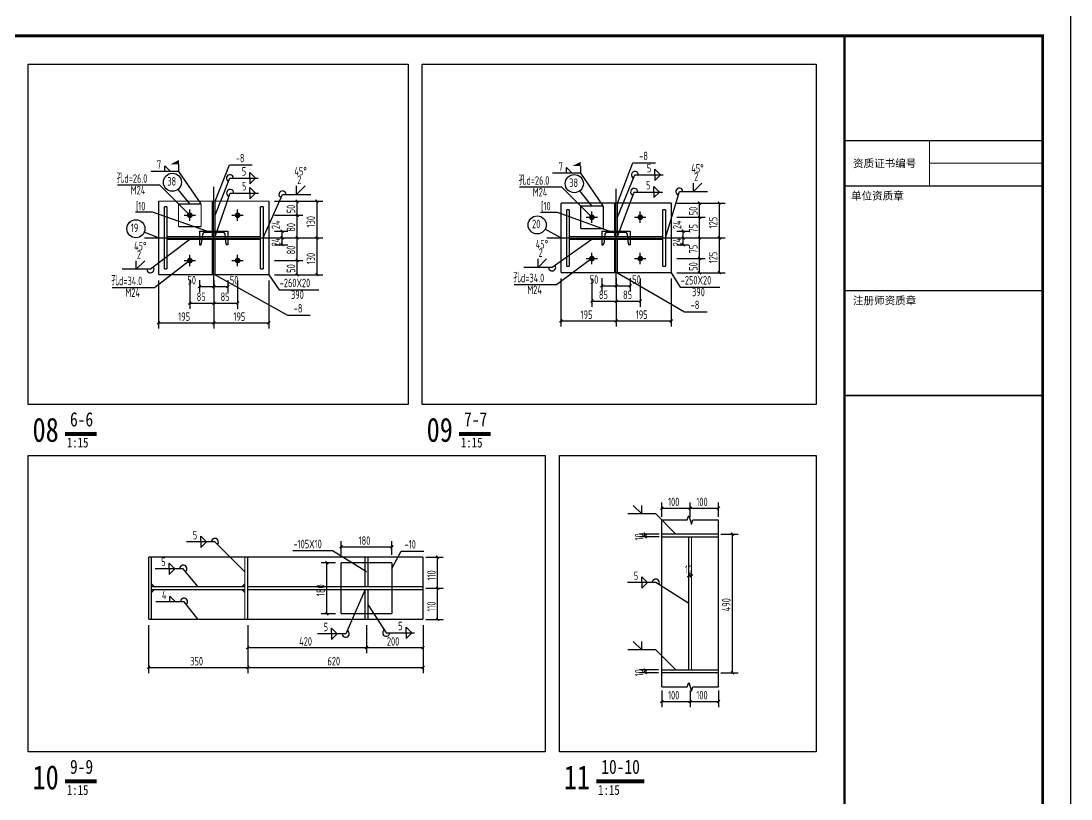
# Model space of a CAD drawing. Extents: x 4043574 to 4201224, y -1031091 to -644991.
# Drawn here: x 4111565 to 4148674, y -940255 to -912766 of the extents above; entities that cross this region are included whole.
import ezdxf

# ---------------------------------------------------------------- set-up
doc = ezdxf.new("R2010")
doc.units = 0
doc.header["$LTSCALE"] = 1000
doc.header["$MEASUREMENT"] = 0
for name, color, linetype in [('DIM_SYMB', 3, 'Continuous'), ('PUB_DIM', 3, 'Continuous'), ('PUB_TEXT', 7, 'Continuous'), ('PUB_TITLE', 4, 'Continuous'), ('字符串标注', 253, 'Continuous'), ('尺寸标注', 253, 'Continuous'), ('层10', 253, 'Continuous'), ('层1000', 2, 'Continuous'), ('焊缝标注', 253, 'Continuous'), ('编号标注', 253, 'Continuous'), ('螺栓孔标注', 253, 'Continuous'), ('钢板标注', 253, 'Continuous')]:
    doc.layers.add(name, color=color, linetype=linetype)
doc.layers.add('图签', color=130, linetype='Continuous', lineweight=20)
doc.styles.add('BIANHAO', font='SIMHEI.TTF', dxfattribs={"width": 0.8})
doc.styles.add('BILI', font='SIMHEI.TTF', dxfattribs={"width": 0.7, "height": 350})
doc.styles.add('TSSD', font='tssdeng.shx', dxfattribs={"width": 0.7, "height": 300, "bigfont": 'tssdchn.shx'})
doc.styles.add('TUMING', font='SimSun.ttf', dxfattribs={"width": 0.8, "height": 400})
doc.styles.add('图签字', font='SimSun.ttf', dxfattribs={"height": 250})

# ---------------------------------------------------------------- blocks, each defined once
blk = doc.blocks.new('$titleblk$00000195')
at = {"color": 4}
for p, q in [((-58.64, -136.95), (-58.64, -176.95)), ((-27.25, -211.55), (-27.25, -272.1)), ((-70, -220.2), (0, -220.2)), ((-70, -228.85), (0, -228.85)), ((-70, -237.5), (0, -237.5)), ((-70, -246.15), (0, -246.15)), ((-70, -254.8), (0, -254.8)), ((-70, -263.45), (0, -263.45))]:
    blk.add_line(p, q, dxfattribs=at)
at = {"color": 4, "const_width": 0.5}
blk.add_lwpolyline([(0, 136.4), (-70, 136.4)], dxfattribs=at)
at = {"layer": '图签', "color": 4}
for p, q in [((-40.03, 189.4), (-40.03, 173.4)), ((0, 181.4), (-40.03, 181.4)), ((-70, -185.6), (0, -185.6)), ((0, -194.25), (-70, -194.25)), ((-70, -202.9), (0, -202.9)), ((-52.32, -202.9), (-4.76, -202.9)), ((-47.32, -211.55), (-47.32, -202.9)), ((-31.92, -202.9), (-31.92, -211.55)), ((-27.25, -202.9), (-27.25, -211.55)), ((-18.46, -202.9), (-18.46, -211.55)), ((-13.8, -202.9), (-13.8, -211.55)), ((-4.76, -202.9), (-4.76, -211.55)), ((-4.76, -202.9), (-4.76, -211.55)), ((-47.32, -272.1), (-47.32, -211.55)), ((-4.76, -211.55), (-30.73, -211.55)), ((-27.25, -211.55), (-27.25, -272.1)), ((-70, -272.1), (0, -272.1)), ((-30.73, -272.1), (-52.32, -272.1)), ((-70, -280.75), (0, -280.75)), ((-47.32, -332.65), (-47.32, -280.75)), ((-47.32, -280.75), (-30.73, -280.75)), ((-27.25, -280.75), (-27.25, -332.65)), ((-27.25, -280.75), (-27.25, -332.65)), ((-70, -289.4), (0, -289.4)), ((-70, -298.05), (0, -298.05)), ((-70, -306.7), (0, -306.7)), ((-70, -315.35), (0, -315.35)), ((-70, -324), (0, -324)), ((-30.73, -332.65), (-47.32, -332.65))]:
    blk.add_line(p, q, dxfattribs=at)
at = {"layer": '图签'}
blk.add_line((-47.32, -211.55), (-47.32, -176.95), dxfattribs=at)
at = {"layer": '图签', "color": 4, "const_width": 0.8}
blk.add_lwpolyline([(-70, 226.4), (0, 226.4), (0, -347.6), (-70, -347.6), (-70, 226.4)], close=True, dxfattribs=at)
at = {"layer": '图签', "color": 4, "const_width": 0.5}
for points in [[(0, 189.4), (-70, 189.4)], [(0, 173.4), (-70, 173.4)], [(0, 99.4), (-70, 99.4)], [(0, -136.95), (-70, -136.95)], [(0, -151.95), (-70, -151.95)], [(0, -176.95), (-70, -176.95)], [(0, -211.55), (-70, -211.55)], [(-70, -272.1), (0, -272.1)], [(-70, -272.1), (0, -272.1)], [(-70, -332.65), (0, -332.65)]]:
    blk.add_lwpolyline(points, dxfattribs=at)
at = {"linetype": 'Continuous', "style": '图签字'}
for s, height, p in [('资质证书编号', 2.734, (-67.03, 179.99)), ('单位资质章', 2.734, (-67.7, 168.56)), ('注册师资质章', 2.734, (-67.04, 131.56)), ('工程', 2.5, (-68.41, -143.12)), ('名称', 2.5, (-68.08, -148.18)), ('图名', 2.5, (-67.46, -164.83)), ('档 案 号', 2.5, (-65.31, -182.8)), ('专业图号', 2.5, (-65.31, -191.29)), ('设计阶段', 2.5, (-65.31, -199.8)), ('日    期', 2.5, (-65.31, -208.45)), ('年', 2.5, (-31.46, -208.76)), ('月', 2.5, (-18.05, -208.76)), ('日', 2.5, (-4.55, -208.76)), ('审    定', 2.5, (-65.31, -217.4)), ('院    审', 2.5, (-65.31, -226.05)), ('项目负责人', 2.5, (-66.82, -234.7)), ('专业负责人', 2.5, (-66.82, -243.35)), ('室    审', 2.5, (-65.31, -252)), ('校    对', 2.5, (-65.31, -260.65)), ('设    计', 2.5, (-65.31, -269.3)), ('会   签   栏', 2.5, (-44.14, -278.11)), ('总    图', 2.5, (-65.31, -286.6)), ('建    筑', 2.5, (-65.31, -295.25)), ('结    构', 2.5, (-65.31, -303.9)), ('暖    通', 2.5, (-65.31, -312.55)), ('给 排 水', 2.5, (-65.31, -321.2)), ('电    气', 2.5, (-65.29, -329.85))]:
    blk.add_text(s, height=height, dxfattribs=at).set_placement(p)
at = {"color": 1, "linetype": 'Continuous', "style": '图签字', "width": 0.75}
blk.add_text('本图纸版权归本院所有，不得用于本工程以外的范围', height=2.7, dxfattribs=at).set_placement((-68.33, -341.58))
at = {"layer": 'PUB_DIM', "color": 3, "linetype": 'ByBlock', "style": '图签字', "width": 0.9}
for s, p in [('中韩合资汽车零部件工业园9#车间', (-56.56, -146)), ('施工图', (-42.66, -200.15))]:
    blk.add_text(s, height=2.8, dxfattribs=at).set_placement(p)
at = {"layer": 'PUB_DIM', "color": 1, "linetype": 'ByBlock', "style": '图签字', "width": 0.9}
for s, p in [('2017', (-42.66, -208.87)), ('10', (-23.74, -208.87)), ('13', (-10.91, -208.87))]:
    blk.add_text(s, height=2.8, dxfattribs=at).set_placement(p)

msp = doc.modelspace()

# ---------------------------------------------------------------- linework, layer by layer
at = {"linetype": 'ByBlock', "ltscale": 0.01}
for points in [[(4111815, -914291), (4125243, -914291), (4125243, -926313), (4111815, -926313)], [(4125743, -914291), (4139671, -914291), (4139671, -926313), (4125743, -926313)], [(4111815, -928113), (4130092, -928113), (4130092, -938591), (4111815, -938591)], [(4130592, -928113), (4139671, -928113), (4139671, -938591), (4130592, -938591)]]:
    msp.add_lwpolyline(points, close=True, dxfattribs=at)
at = {"layer": 'DIM_SYMB', "color": 3, "const_width": 143}
for points in [[(4113119, -927356), (4114240, -927356)], [(4127047, -927356), (4128168, -927356)], [(4113119, -939634), (4114240, -939634)], [(4131897, -939634), (4133591, -939634)]]:
    msp.add_lwpolyline(points, dxfattribs=at)
at = {"layer": 'PUB_TITLE'}
msp.add_lwpolyline([(4043574, -971691), (4148674, -971691), (4148674, -912291), (4043574, -912291)], close=True, dxfattribs=at)
at = {"layer": 'PUB_TITLE', "const_width": 100}
msp.add_lwpolyline([(4046074, -970691), (4147674, -970691), (4147674, -913291), (4046074, -913291)], close=True, dxfattribs=at)
at = {"layer": '字符串标注', "color": 253, "linetype": 'ByBlock'}
for p, q in [((4116207, -919525), (4115607, -919525)), ((4118127, -920191), (4116207, -919525)), ((4130526, -919528, 100), (4129926, -919528, 100)), ((4132347, -920191, 100), (4130526, -919528, 100))]:
    msp.add_line(p, q, dxfattribs=at)
at = {"layer": '字符串标注', "const_width": 10}
msp.add_lwpolyline([(4118132, -920191, 1), (4118122, -920191, 1), (4118132, -920191, 1)], format="xyb", close=True, dxfattribs=at)
at = {"layer": '字符串标注', "const_width": 10, "elevation": 100}
msp.add_lwpolyline([(4132352, -920191, 1), (4132342, -920191, 1), (4132352, -920191, 1)], format="xyb", close=True, dxfattribs=at)
at = {"layer": '尺寸标注', "color": 253, "linetype": 'ByBlock'}
for p, q in [((4120527, -919131), (4121527, -919131)), ((4120527, -919131), (4122227, -919131)), ((4134747, -919201, 100), (4135747, -919201, 100)), ((4134747, -919201, 100), (4136447, -919201, 100)), ((4120527, -919631), (4121527, -919631)), ((4120527, -919631), (4121527, -919631)), ((4134747, -919701, 100), (4135747, -919701, 100)), ((4134747, -919701, 100), (4135747, -919701, 100)), ((4120523, -920191), (4120992, -920191)), ((4134747, -920191, 100), (4135171, -920191, 100)), ((4120523, -920431), (4120992, -920431)), ((4120523, -920671), (4120992, -920671)), ((4120527, -920431), (4121527, -920431)), ((4120527, -920431), (4121527, -920431)), ((4120527, -920431), (4122227, -920431)), ((4120527, -920431), (4122227, -920431)), ((4134747, -920431, 100), (4135747, -920431, 100)), ((4134747, -920431, 100), (4135747, -920431, 100)), ((4134747, -920431, 100), (4136447, -920431, 100)), ((4134747, -920431, 100), (4136447, -920431, 100)), ((4134747, -920431, 100), (4135171, -920431, 100)), ((4134747, -920671, 100), (4135171, -920671, 100)), ((4120527, -921231), (4121527, -921231)), ((4120527, -921231), (4121527, -921231)), ((4134747, -921161, 100), (4135747, -921161, 100)), ((4134747, -921161, 100), (4135747, -921161, 100)), ((4120527, -921731), (4121527, -921731)), ((4120527, -921731), (4122227, -921731)), ((4134747, -921661, 100), (4135747, -921661, 100)), ((4134747, -921661, 100), (4136447, -921661, 100)), ((4116427, -921931), (4116427, -923631)), ((4117532, -921931), (4117532, -922931)), ((4117877, -921923), (4117877, -922346)), ((4118377, -921923), (4118377, -922346)), ((4118377, -921931), (4118377, -922931)), ((4118377, -921931), (4118377, -922931)), ((4118377, -921931), (4118377, -923631)), ((4118377, -921931), (4118377, -923631)), ((4118877, -921923), (4118877, -922346)), ((4119222, -921931), (4119222, -922931)), ((4120327, -921931), (4120327, -923631)), ((4130647, -921861, 100), (4130647, -923561, 100)), ((4131742, -921861, 100), (4131742, -922861, 100)), ((4132097, -921854, 100), (4132097, -922322, 100)), ((4132597, -921854, 100), (4132597, -922322, 100)), ((4132597, -921861, 100), (4132597, -922861, 100)), ((4132597, -921861, 100), (4132597, -922861, 100)), ((4132597, -921861, 100), (4132597, -923561, 100)), ((4132597, -921861, 100), (4132597, -923561, 100)), ((4133097, -921854, 100), (4133097, -922322, 100)), ((4133452, -921861, 100), (4133452, -922861, 100)), ((4134547, -921861, 100), (4134547, -923561, 100)), ((4134212, -930291), (4134212, -929778)), ((4135212, -930291), (4135212, -929778)), ((4136212, -930291), (4136212, -929778)), ((4135112, -930393), (4135162, -930239)), ((4135162, -930239), (4135262, -930545)), ((4134212, -930393), (4135112, -930393)), ((4135262, -930545), (4135312, -930391)), ((4135312, -930391), (4136212, -930393)), ((4134116, -930893), (4133429, -930893)), ((4134116, -930993), (4133429, -930993)), ((4136298, -930893), (4136911, -930893)), ((4122876, -931631), (4122876, -931145)), ((4124676, -931631), (4124676, -931145)), ((4125871, -931707), (4126490, -931707)), ((4122676, -931907), (4122176, -931907)), ((4135162, -932378), (4135162, -932168)), ((4135262, -932378), (4135262, -932168)), ((4125871, -932807), (4126490, -932807)), ((4122676, -933707), (4122176, -933707)), ((4125871, -933907), (4126490, -933907)), ((4116076, -934107), (4116076, -935807)), ((4119576, -934107), (4119576, -935107)), ((4119576, -934107), (4119576, -935807)), ((4119576, -934107), (4119576, -935807)), ((4123776, -934107), (4123776, -935107)), ((4123776, -934107), (4123776, -935107)), ((4125776, -934107), (4125776, -935107)), ((4125776, -934107), (4125776, -935807)), ((4134092, -935693), (4133429, -935693)), ((4134092, -935793), (4133429, -935793)), ((4136298, -935793), (4136911, -935793)), ((4135112, -936293), (4135162, -936139)), ((4135162, -936139), (4135262, -936445)), ((4134212, -936293), (4135112, -936293)), ((4134212, -936423), (4134212, -937007)), ((4135212, -936423), (4135212, -937007)), ((4135262, -936445), (4135312, -936291)), ((4135312, -936291), (4136212, -936293)), ((4136212, -936423), (4136212, -937007))]:
    msp.add_line(p, q, dxfattribs=at)
at = {"layer": '尺寸标注'}
for p, q in [((4121327, -919631), (4121327, -919131)), ((4122027, -920431), (4122027, -919131)), ((4135547, -919701, 100), (4135547, -919201, 100)), ((4136247, -920431, 100), (4136247, -919201, 100)), ((4121327, -920431), (4121327, -919631)), ((4135547, -920431, 100), (4135547, -919701, 100)), ((4120792, -920431), (4120792, -920191)), ((4134971, -920431, 100), (4134971, -920191, 100)), ((4120792, -920671), (4120792, -920431)), ((4121327, -921231), (4121327, -920431)), ((4122027, -921731), (4122027, -920431)), ((4134971, -920671, 100), (4134971, -920431, 100)), ((4135547, -921161, 100), (4135547, -920431, 100)), ((4136247, -921661, 100), (4136247, -920431, 100)), ((4121327, -921731), (4121327, -921231)), ((4135547, -921661, 100), (4135547, -921161, 100)), ((4117877, -922146), (4118377, -922146)), ((4118377, -922146), (4118877, -922146)), ((4132097, -922122, 100), (4132597, -922122, 100)), ((4132597, -922122, 100), (4133097, -922122, 100)), ((4117532, -922731), (4118377, -922731)), ((4118377, -922731), (4119222, -922731)), ((4131742, -922661, 100), (4132597, -922661, 100)), ((4132597, -922661, 100), (4133452, -922661, 100)), ((4116427, -923431), (4118377, -923431)), ((4118377, -923431), (4120327, -923431)), ((4130647, -923361, 100), (4132597, -923361, 100)), ((4132597, -923361, 100), (4134547, -923361, 100)), ((4134212, -929978), (4135212, -929978)), ((4135212, -929978), (4136212, -929978)), ((4133629, -930993), (4133629, -930893)), ((4136711, -935793), (4136711, -930893)), ((4122876, -931345), (4124676, -931345)), ((4126290, -932807), (4126290, -931707)), ((4122376, -933707), (4122376, -931907)), ((4135162, -932368), (4135262, -932368)), ((4126290, -933907), (4126290, -932807)), ((4119576, -934907), (4123776, -934907)), ((4123776, -934907), (4125776, -934907)), ((4116076, -935607), (4119576, -935607)), ((4119576, -935607), (4125776, -935607)), ((4133629, -935793), (4133629, -935693)), ((4134212, -936807), (4135212, -936807)), ((4135212, -936807), (4136212, -936807))]:
    msp.add_line(p, q, dxfattribs=at)
at = {"layer": '尺寸标注', "const_width": 45}
for points in [[(4121277, -919081), (4121377, -919181)], [(4121977, -919081), (4122077, -919181)], [(4121277, -919581), (4121377, -919681)], [(4121277, -919581), (4121377, -919681)], [(4120742, -920141), (4120842, -920241)], [(4120742, -920381), (4120842, -920481)], [(4120742, -920621), (4120842, -920721)], [(4121277, -920381), (4121377, -920481)], [(4121277, -920381), (4121377, -920481)], [(4121977, -920381), (4122077, -920481)], [(4121977, -920381), (4122077, -920481)], [(4121277, -921181), (4121377, -921281)], [(4121277, -921181), (4121377, -921281)], [(4121277, -921681), (4121377, -921781)], [(4121977, -921681), (4122077, -921781)], [(4117827, -922196), (4117927, -922096)], [(4118327, -922196), (4118427, -922096)], [(4118827, -922196), (4118927, -922096)], [(4117482, -922781), (4117582, -922681)], [(4118327, -922781), (4118427, -922681)], [(4118327, -922781), (4118427, -922681)], [(4119172, -922781), (4119272, -922681)], [(4116377, -923481), (4116477, -923381)], [(4118327, -923481), (4118427, -923381)], [(4118327, -923481), (4118427, -923381)], [(4120277, -923481), (4120377, -923381)], [(4134162, -930028), (4134262, -929928)], [(4135162, -930028), (4135262, -929928)], [(4136162, -930028), (4136262, -929928)], [(4133579, -930843), (4133679, -930943)], [(4133579, -930943), (4133679, -931043)], [(4136661, -930843), (4136761, -930943)], [(4122826, -931395), (4122926, -931295)], [(4124626, -931395), (4124726, -931295)], [(4126240, -931657), (4126340, -931757)], [(4122326, -931857), (4122426, -931957)], [(4135112, -932418), (4135212, -932318)], [(4135212, -932418), (4135312, -932318)], [(4126240, -932757), (4126340, -932857)], [(4122326, -933657), (4122426, -933757)], [(4126240, -933857), (4126340, -933957)], [(4119526, -934957), (4119626, -934857)], [(4123726, -934957), (4123826, -934857)], [(4123726, -934957), (4123826, -934857)], [(4125726, -934957), (4125826, -934857)], [(4116026, -935657), (4116126, -935557)], [(4119526, -935657), (4119626, -935557)], [(4119526, -935657), (4119626, -935557)], [(4125726, -935657), (4125826, -935557)], [(4133579, -935643), (4133679, -935743)], [(4133579, -935743), (4133679, -935843)], [(4136661, -935743), (4136761, -935843)], [(4134162, -936857), (4134262, -936757)], [(4135162, -936857), (4135262, -936757)], [(4136162, -936857), (4136262, -936757)]]:
    msp.add_lwpolyline(points, dxfattribs=at)
at = {"layer": '尺寸标注', "const_width": 45, "elevation": 100}
for points in [[(4135497, -919151), (4135597, -919251)], [(4136197, -919151), (4136297, -919251)], [(4135497, -919651), (4135597, -919751)], [(4135497, -919651), (4135597, -919751)], [(4134921, -920141), (4135021, -920241)], [(4134921, -920381), (4135021, -920481)], [(4134921, -920621), (4135021, -920721)], [(4135497, -920381), (4135597, -920481)], [(4135497, -920381), (4135597, -920481)], [(4136197, -920381), (4136297, -920481)], [(4136197, -920381), (4136297, -920481)], [(4135497, -921111), (4135597, -921211)], [(4135497, -921111), (4135597, -921211)], [(4135497, -921611), (4135597, -921711)], [(4136197, -921611), (4136297, -921711)], [(4132047, -922172), (4132147, -922072)], [(4132547, -922172), (4132647, -922072)], [(4133047, -922172), (4133147, -922072)], [(4131692, -922711), (4131792, -922611)], [(4132547, -922711), (4132647, -922611)], [(4132547, -922711), (4132647, -922611)], [(4133402, -922711), (4133502, -922611)], [(4130597, -923411), (4130697, -923311)], [(4132547, -923411), (4132647, -923311)], [(4132547, -923411), (4132647, -923311)], [(4134497, -923411), (4134597, -923311)]]:
    msp.add_lwpolyline(points, dxfattribs=at)
at = {"layer": '尺寸标注', "color": 3, "const_width": 45}
for points in [[(4116727, -919331), (4116627, -919331)], [(4116627, -919331), (4116627, -921531)], [(4116727, -921531), (4116727, -919331)], [(4120127, -919331), (4120027, -919331)], [(4120027, -919331), (4120027, -921531)], [(4120127, -921531), (4120127, -919331)], [(4116727, -920381), (4120027, -920381)], [(4116727, -920481), (4120027, -920481)], [(4116627, -921531), (4116727, -921531)], [(4120027, -921531), (4120127, -921531)], [(4134212, -936293), (4134212, -930393)], [(4136212, -936293), (4136212, -930393)], [(4116176, -931707), (4116076, -931707)], [(4116076, -931707), (4116076, -933907)], [(4116176, -933907), (4116176, -931707)], [(4119576, -931707), (4119476, -931707)], [(4119476, -931707), (4119476, -933907)], [(4119576, -933907), (4119576, -931707)], [(4116176, -932757), (4119476, -932757)], [(4116176, -932857), (4119476, -932857)], [(4116076, -933907), (4116176, -933907)], [(4119476, -933907), (4119576, -933907)]]:
    msp.add_lwpolyline(points, dxfattribs=at)
at = {"layer": '尺寸标注', "color": 3, "const_width": 45, "elevation": 100}
for points in [[(4130947, -919431), (4130847, -919431)], [(4130847, -919431), (4130847, -921431)], [(4130947, -921431), (4130947, -919431)], [(4134347, -919431), (4134247, -919431)], [(4134247, -919431), (4134247, -921431)], [(4134347, -921431), (4134347, -919431)], [(4130947, -920381), (4134247, -920381)], [(4130947, -920481), (4134247, -920481)], [(4130847, -921431), (4130947, -921431)], [(4134247, -921431), (4134347, -921431)]]:
    msp.add_lwpolyline(points, dxfattribs=at)
at = {"layer": '层10', "color": 7, "linetype": 'ByBlock'}
for p, q in [((4117532, -919831), (4117532, -919431)), ((4119222, -919831), (4119222, -919431)), ((4131742, -919901, 100), (4131742, -919501, 100)), ((4133452, -919901, 100), (4133452, -919501, 100)), ((4117332, -919631), (4117732, -919631)), ((4119022, -919631), (4119422, -919631)), ((4131542, -919701, 100), (4131942, -919701, 100)), ((4133252, -919701, 100), (4133652, -919701, 100)), ((4117532, -921431), (4117532, -921031)), ((4119222, -921431), (4119222, -921031)), ((4131742, -921361, 100), (4131742, -920961, 100)), ((4133452, -921361, 100), (4133452, -920961, 100)), ((4117332, -921231), (4117732, -921231)), ((4119022, -921231), (4119422, -921231)), ((4131542, -921161, 100), (4131942, -921161, 100)), ((4133252, -921161, 100), (4133652, -921161, 100))]:
    msp.add_line(p, q, dxfattribs=at)
at = {"layer": '层10', "const_width": 100}
for points in [[(4117582, -919631, 1), (4117482, -919631, 1), (4117582, -919631, 1)], [(4119272, -919631, 1), (4119172, -919631, 1), (4119272, -919631, 1)], [(4117582, -921231, 1), (4117482, -921231, 1), (4117582, -921231, 1)], [(4119272, -921231, 1), (4119172, -921231, 1), (4119272, -921231, 1)]]:
    msp.add_lwpolyline(points, format="xyb", close=True, dxfattribs=at)
at = {"layer": '层10', "const_width": 100, "elevation": 100}
for points in [[(4131792, -919701, 1), (4131692, -919701, 1), (4131792, -919701, 1)], [(4133502, -919701, 1), (4133402, -919701, 1), (4133502, -919701, 1)], [(4131792, -921161, 1), (4131692, -921161, 1), (4131792, -921161, 1)], [(4133502, -921161, 1), (4133402, -921161, 1), (4133502, -921161, 1)]]:
    msp.add_lwpolyline(points, format="xyb", close=True, dxfattribs=at)
at = {"layer": '层1000', "const_width": 45}
for points in [[(4120327, -919131), (4116427, -919131)], [(4116427, -919131), (4116427, -921731)], [(4118427, -919131), (4118327, -919131)], [(4118327, -919131), (4118327, -920381)], [(4118427, -920381), (4118427, -919131)], [(4120327, -921731), (4120327, -919131)], [(4117932, -919231), (4117132, -919231)], [(4117132, -919231), (4117132, -920031)], [(4117932, -920031), (4117932, -919231)], [(4117132, -920031), (4117932, -920031)], [(4118327, -920381), (4118427, -920381)], [(4118427, -920481), (4118327, -920481)], [(4118327, -920481), (4118327, -921731)], [(4118427, -921731), (4118427, -920481)], [(4116427, -921731), (4120327, -921731)], [(4118327, -921731), (4118427, -921731)]]:
    msp.add_lwpolyline(points, dxfattribs=at)
at = {"layer": '层1000', "const_width": 45, "elevation": 100}
for points in [[(4134547, -919201), (4130647, -919201)], [(4130647, -919201), (4130647, -921661)], [(4132647, -919201), (4132547, -919201)], [(4132547, -919201), (4132547, -920381)], [(4132647, -920381), (4132647, -919201)], [(4134547, -921661), (4134547, -919201)], [(4132142, -919301), (4131342, -919301)], [(4131342, -919301), (4131342, -920101)], [(4132142, -920101), (4132142, -919301)], [(4131342, -920101), (4132142, -920101)], [(4132547, -920381), (4132647, -920381)], [(4132647, -920481), (4132547, -920481)], [(4132547, -920481), (4132547, -921661)], [(4132647, -921661), (4132647, -920481)], [(4130647, -921661), (4134547, -921661)], [(4132547, -921661), (4132647, -921661)]]:
    msp.add_lwpolyline(points, dxfattribs=at)
at = {"layer": '焊缝标注', "color": 253, "linetype": 'ByBlock'}
for p, q in [((4117148, -918079), (4116148, -918079)), ((4116848, -918079), (4116648, -917879)), ((4116648, -918079), (4116648, -917879)), ((4117148, -918079), (4117148, -917829)), ((4131045, -918144, 100), (4130845, -917944, 100)), ((4130845, -918144, 100), (4130845, -917944, 100)), ((4131345, -918144, 100), (4131345, -917894, 100)), ((4133963, -918007, 100), (4134163, -918207, 100)), ((4133963, -918207, 100), (4133963, -918007, 100)), ((4118949, -918320), (4119949, -918320)), ((4119649, -918120), (4119849, -918320)), ((4119649, -918320), (4119649, -918120)), ((4119649, -918520), (4119849, -918320)), ((4119649, -918320), (4119649, -918520)), ((4131345, -918144, 100), (4130345, -918144, 100)), ((4133263, -918207, 100), (4134263, -918207, 100)), ((4133963, -918407, 100), (4134163, -918207, 100)), ((4133963, -918207, 100), (4133963, -918407, 100)), ((4119656, -918644), (4119856, -918844)), ((4119656, -918844), (4119656, -918644)), ((4121307, -918895), (4121307, -918595)), ((4121307, -918895), (4121607, -918595)), ((4133234, -918808, 100), (4134234, -918808, 100)), ((4133934, -918608, 100), (4134134, -918808, 100)), ((4133934, -918808, 100), (4133934, -918608, 100)), ((4133934, -919008, 100), (4134134, -918808, 100)), ((4133934, -918808, 100), (4133934, -919008, 100)), ((4134833, -918793, 100), (4135833, -918793, 100)), ((4135333, -918793, 100), (4135333, -918493, 100)), ((4135333, -918793, 100), (4135633, -918493, 100)), ((4118956, -918844), (4119956, -918844)), ((4119656, -919044), (4119856, -918844)), ((4119656, -918844), (4119656, -919044)), ((4120807, -918895), (4121807, -918895)), ((4115641, -921539), (4115641, -921239)), ((4115641, -921539), (4115941, -921239)), ((4129837, -921471, 100), (4129837, -921171, 100)), ((4129837, -921471, 100), (4130137, -921171, 100)), ((4116141, -921539), (4115141, -921539)), ((4130337, -921471, 100), (4129337, -921471, 100)), ((4133506, -930185), (4133206, -929885)), ((4133506, -930185), (4133506, -929885)), ((4134006, -930185), (4133006, -930185)), ((4118116, -931170), (4117916, -930970)), ((4117916, -931170), (4117916, -930970)), ((4118416, -931170), (4117416, -931170)), ((4118116, -931170), (4117916, -931370)), ((4117916, -931170), (4117916, -931370)), ((4117302, -932117), (4116302, -932117)), ((4117002, -932117), (4116802, -931917)), ((4116802, -932117), (4116802, -931917)), ((4117002, -932117), (4116802, -932317)), ((4116802, -932117), (4116802, -932317)), ((4133702, -932608), (4133502, -932408)), ((4133502, -932608), (4133502, -932408)), ((4134002, -932608), (4133002, -932608)), ((4133702, -932608), (4133502, -932808)), ((4133502, -932608), (4133502, -932808)), ((4117327, -933283), (4116327, -933283)), ((4117027, -933283), (4116827, -933083)), ((4116827, -933283), (4116827, -933083)), ((4122742, -934417), (4122542, -934217)), ((4122542, -934417), (4122542, -934217)), ((4124474, -934382), (4125474, -934382)), ((4125174, -934182), (4125374, -934382)), ((4125174, -934382), (4125174, -934182)), ((4125174, -934582), (4125374, -934382)), ((4125174, -934382), (4125174, -934582)), ((4123042, -934417), (4122042, -934417)), ((4122742, -934417), (4122542, -934617)), ((4122542, -934417), (4122542, -934617)), ((4133506, -934985), (4133206, -934685)), ((4133506, -934985), (4133506, -934685)), ((4134006, -934985), (4133006, -934985))]:
    msp.add_line(p, q, dxfattribs=at)
at = {"layer": '焊缝标注'}
for p, q in [((4117932, -919231), (4117148, -918079)), ((4118427, -919631), (4118949, -918320)), ((4132142, -919301, 100), (4131345, -918144, 100)), ((4132647, -919701, 100), (4133263, -918207, 100)), ((4132647, -920381, 100), (4133234, -918808, 100)), ((4134347, -920431, 100), (4134833, -918793, 100)), ((4118427, -920381), (4118956, -918844)), ((4120127, -920431), (4120807, -918895)), ((4117532, -920481), (4116141, -921539)), ((4131742, -920481, 100), (4130337, -921471, 100)), ((4134712, -930893), (4134006, -930185)), ((4119476, -932232), (4118416, -931170)), ((4117826, -932757), (4117302, -932117)), ((4123726, -932857), (4123042, -934417)), ((4135162, -933343), (4134002, -932608)), ((4117826, -933907), (4117327, -933283)), ((4123826, -933382), (4124474, -934382)), ((4134712, -935693), (4134006, -934985))]:
    msp.add_line(p, q, dxfattribs=at)
at = {"layer": '焊缝标注', "color": 2, "const_width": 45}
for points in [[(4123726, -932757), (4123726, -931707)], [(4123726, -931707), (4123826, -931707)], [(4123826, -932757), (4123826, -931707)], [(4119576, -932757), (4125776, -932757)], [(4119576, -932857), (4125776, -932857)], [(4123726, -932857), (4123726, -933907)], [(4123826, -932857), (4123826, -933907)], [(4123726, -933907), (4123826, -933907)]]:
    msp.add_lwpolyline(points, dxfattribs=at)
at = {"layer": '焊缝标注'}
for centre, start, end in [((4133263, -918207, 100), 0, 247.584), ((4118949, -918320), 0, 248.3179), ((4118956, -918844), 0, 251.0165), ((4120807, -918895), 0, 246.1347), ((4133234, -918808, 100), 0, 249.5293), ((4134833, -918793, 100), 0, 253.4527), ((4130337, -921471, 100), 180, 35.1687), ((4116141, -921539), 180, 37.2433), ((4118416, -931170), 314.9316, 180), ((4117302, -932117), 309.2829, 180), ((4134002, -932608), 327.6554, 180), ((4117327, -933283), 308.6586, 180), ((4123042, -934417), 180, 66.3319), ((4124474, -934382), 122.9701, 0)]:
    msp.add_arc(centre, 125, start, end, dxfattribs=at)
for points in [[(4117148, -917829), (4116848, -917829), (4117148, -917679)], [(4131345, -917894, 100), (4131045, -917894, 100), (4131345, -917744, 100)], [(4117932, -919231), (4117888, -919140), (4117864, -919157)], [(4118427, -919631), (4118478, -919544), (4118450, -919533)], [(4132142, -919301, 100), (4132097, -919211, 100), (4132073, -919228, 100)], [(4132647, -919701, 100), (4132699, -919615, 100), (4132671, -919603, 100)], [(4118427, -920381), (4118474, -920292), (4118446, -920282)], [(4132647, -920381, 100), (4132696, -920293, 100), (4132668, -920283, 100)], [(4117532, -920481), (4117444, -920530), (4117462, -920554)], [(4120127, -920431), (4120181, -920346), (4120154, -920334)], [(4131742, -920481, 100), (4131651, -920527, 100), (4131669, -920551, 100)], [(4134347, -920431, 100), (4134389, -920340, 100), (4134361, -920331, 100)], [(4134712, -930893), (4134652, -930811), (4134631, -930832)], [(4119476, -932232), (4119416, -932151), (4119394, -932172)], [(4117826, -932757), (4117774, -932670), (4117751, -932689)], [(4123726, -932857), (4123672, -932943), (4123699, -932955)], [(4135162, -933343), (4135086, -933276), (4135070, -933302)], [(4123826, -933382), (4123868, -933474), (4123893, -933458)], [(4117826, -933907), (4117775, -933820), (4117752, -933838)], [(4134712, -935693), (4134652, -935611), (4134631, -935632)]]:
    msp.add_solid(points, dxfattribs=at)
at = {"layer": '编号标注', "color": 253, "linetype": 'ByBlock'}
for p, q in [((4117532, -919231), (4117117, -918714)), ((4131742, -919301, 100), (4131318, -918765, 100)), ((4116427, -920431), (4115923, -920226)), ((4130647, -920431, 100), (4130089, -920125, 100))]:
    msp.add_line(p, q, dxfattribs=at)
at = {"layer": '编号标注', "color": 7, "linetype": 'ByBlock'}
for p, q in [((4118377, -922231), (4118377, -918631)), ((4132597, -922161, 100), (4132597, -918701, 100)), ((4115927, -920431), (4120827, -920431)), ((4130147, -920431, 100), (4135047, -920431, 100))]:
    msp.add_line(p, q, dxfattribs=at)
at = {"layer": '编号标注', "const_width": 10}
for points in [[(4117537, -919231, 1), (4117527, -919231, 1), (4117537, -919231, 1)], [(4116432, -920431, 1), (4116422, -920431, 1), (4116432, -920431, 1)]]:
    msp.add_lwpolyline(points, format="xyb", close=True, dxfattribs=at)
at = {"layer": '编号标注', "const_width": 10, "elevation": 100}
for points in [[(4131747, -919301, 1), (4131737, -919301, 1), (4131747, -919301, 1)], [(4130652, -920431, 1), (4130642, -920431, 1), (4130652, -920431, 1)]]:
    msp.add_lwpolyline(points, format="xyb", close=True, dxfattribs=at)
at = {"layer": '编号标注', "color": 2, "const_width": 45}
for points in [[(4134212, -930893), (4136212, -930893)], [(4134212, -930993), (4134212, -930893)], [(4136212, -930993), (4134212, -930993)], [(4135262, -930993), (4135162, -930993)], [(4135162, -930993), (4135162, -935693)], [(4135262, -935693), (4135262, -930993)], [(4136212, -930893), (4136212, -930993)], [(4116176, -931707), (4119476, -931707)], [(4119576, -931707), (4125776, -931707)], [(4119576, -933907), (4119576, -931707)], [(4125776, -931707), (4125776, -933907)], [(4124676, -931907), (4122876, -931907)], [(4122876, -931907), (4122876, -933707)], [(4124676, -933707), (4124676, -931907)], [(4116176, -932657), (4116276, -932757)], [(4116176, -932957), (4116276, -932857)], [(4119476, -932657), (4119376, -932757)], [(4119476, -932957), (4119376, -932857)], [(4116176, -933907), (4119476, -933907)], [(4125776, -933907), (4119576, -933907)], [(4122876, -933707), (4124676, -933707)], [(4136212, -935693), (4134212, -935693)], [(4134212, -935693), (4134212, -935793)], [(4134212, -935793), (4136212, -935793)], [(4135162, -935693), (4135262, -935693)], [(4136212, -935793), (4136212, -935693)]]:
    msp.add_lwpolyline(points, dxfattribs=at)
at = {"layer": '编号标注'}
for centre in [(4116916, -918464), (4131120, -918513, 100), (4115626, -920106), (4129808, -919970, 100)]:
    msp.add_circle(centre, 320, dxfattribs=at)
at = {"layer": '螺栓孔标注', "color": 253, "linetype": 'ByBlock'}
for p, q in [((4116473, -918570), (4114973, -918570)), ((4117532, -919631), (4116473, -918570)), ((4130682, -918640, 100), (4129182, -918640, 100)), ((4131742, -919701, 100), (4130682, -918640, 100)), ((4117532, -921231), (4116284, -922190)), ((4131742, -921161, 100), (4130490, -922087, 100)), ((4130490, -922087, 100), (4128990, -922087, 100)), ((4116284, -922190), (4114784, -922190))]:
    msp.add_line(p, q, dxfattribs=at)
at = {"layer": '螺栓孔标注', "const_width": 10}
for points in [[(4117537, -919631, 1), (4117527, -919631, 1), (4117537, -919631, 1)], [(4117537, -921231, 1), (4117527, -921231, 1), (4117537, -921231, 1)]]:
    msp.add_lwpolyline(points, format="xyb", close=True, dxfattribs=at)
at = {"layer": '螺栓孔标注', "const_width": 10, "elevation": 100}
for points in [[(4131747, -919701, 1), (4131737, -919701, 1), (4131747, -919701, 1)], [(4131747, -921161, 1), (4131737, -921161, 1), (4131747, -921161, 1)]]:
    msp.add_lwpolyline(points, format="xyb", close=True, dxfattribs=at)
at = {"layer": '钢板标注', "color": 253, "linetype": 'ByBlock'}
for p, q in [((4118427, -919131), (4118935, -917851)), ((4118935, -917851), (4119735, -917851)), ((4132647, -919201, 100), (4133194, -917774, 100)), ((4133194, -917774, 100), (4133994, -917774, 100)), ((4118427, -921731), (4120984, -923158)), ((4120327, -921731), (4120688, -922262)), ((4132647, -921661, 100), (4135013, -923037, 100)), ((4134547, -921661, 100), (4134861, -922167, 100)), ((4120688, -922262), (4122088, -922262)), ((4134861, -922167, 100), (4136261, -922167, 100)), ((4120984, -923158), (4121784, -923158)), ((4135013, -923037, 100), (4135813, -923037, 100)), ((4122575, -931485), (4121175, -931485)), ((4123776, -932232), (4122575, -931485)), ((4124676, -932107), (4125002, -931497)), ((4125002, -931497), (4125802, -931497))]:
    msp.add_line(p, q, dxfattribs=at)
at = {"layer": '钢板标注', "color": 1, "linetype": 'ByBlock'}
for p, q in [((4117877, -920191), (4117877, -920671)), ((4117877, -920191), (4118877, -920191)), ((4117978, -920297), (4117938, -920645)), ((4118718, -920244), (4118037, -920244)), ((4118816, -920645), (4118776, -920297)), ((4118877, -920191), (4118877, -920671)), ((4132097, -920191, 100), (4132097, -920671, 100)), ((4132097, -920191, 100), (4133097, -920191, 100)), ((4132198, -920297, 100), (4132158, -920645, 100)), ((4132937, -920244, 100), (4132256, -920244, 100)), ((4133036, -920645, 100), (4132996, -920297, 100)), ((4133097, -920191, 100), (4133097, -920671, 100)), ((4117877, -920671), (4117914, -920671)), ((4118877, -920671), (4118840, -920671)), ((4132097, -920671, 100), (4132134, -920671, 100)), ((4133097, -920671, 100), (4133059, -920671, 100))]:
    msp.add_line(p, q, dxfattribs=at)
at = {"layer": '钢板标注', "const_width": 10}
for points in [[(4118432, -919131, 1), (4118422, -919131, 1), (4118432, -919131, 1)], [(4118432, -921731, 1), (4118422, -921731, 1), (4118432, -921731, 1)], [(4120332, -921731, 1), (4120322, -921731, 1), (4120332, -921731, 1)], [(4124681, -932107, 1), (4124671, -932107, 1), (4124681, -932107, 1)], [(4123781, -932232, 1), (4123771, -932232, 1), (4123781, -932232, 1)]]:
    msp.add_lwpolyline(points, format="xyb", close=True, dxfattribs=at)
at = {"layer": '钢板标注', "const_width": 10, "elevation": 100}
for points in [[(4132652, -919201, 1), (4132642, -919201, 1), (4132652, -919201, 1)], [(4132652, -921661, 1), (4132642, -921661, 1), (4132652, -921661, 1)], [(4134552, -921661, 1), (4134542, -921661, 1), (4134552, -921661, 1)]]:
    msp.add_lwpolyline(points, format="xyb", close=True, dxfattribs=at)
at = {"layer": '钢板标注'}
for centre, radius, start, end in [((4118040, -920307), 62.8, 93.4084, 170.881), ((4118714, -920307), 62.8, 9.119, 86.5916), ((4132260, -920307, 100), 62.8, 93.4084, 170.881), ((4132934, -920307, 100), 62.8, 9.119, 86.5916), ((4117916, -920649), 22.7, 266.2347, 9.4757), ((4118839, -920649), 22.7, 170.5243, 273.7653), ((4132135, -920649, 100), 22.7, 266.2347, 9.4757), ((4133058, -920649, 100), 22.7, 170.5243, 273.7653)]:
    msp.add_arc(centre, radius, start, end, dxfattribs=at)

# ---------------------------------------------------------------- block references
at = {"layer": 'PUB_TITLE', "xscale": 100.05, "yscale": 100.05, "zscale": 100.05}
msp.add_blockref('$titleblk$00000195', (4147674, -935943), dxfattribs=at)

# ---------------------------------------------------------------- texts
at = {"layer": 'DIM_SYMB', "color": 7, "style": 'TUMING', "width": 0.8}
for s, p in [('6-6', (4113297, -927090)), ('7-7', (4127224, -927090)), ('9-9', (4113297, -939368)), ('10-10', (4132074, -939368))]:
    msp.add_text(s, height=501, dxfattribs=at).set_placement(p)
at = {"layer": 'PUB_TEXT', "width": 0.8}
for s, height, style, p in [('08', 851.7, 'BIANHAO', (4111973, -927635)), ('09', 851.7, 'BIANHAO', (4125901, -927635)), ('1:15', 350.7, 'BILI', (4113185, -927835)), ('1:15', 350.7, 'BILI', (4127113, -927835)), ('10', 851.7, 'BIANHAO', (4111973, -939913)), ('11', 851.7, 'BIANHAO', (4130751, -939913)), ('1:15', 350.7, 'BILI', (4113185, -940112)), ('1:15', 350.7, 'BILI', (4131962, -940112))]:
    msp.add_text(s, height=height, dxfattribs=dict(at, style=style)).set_placement(p)
at = {"layer": '字符串标注', "style": 'TSSD', "width": 0.7}
for p in [(4115627, -919455), (4129946, -919458, 100)]:
    msp.add_text('[10', height=300, dxfattribs=at).set_placement(p)
at = {"layer": '尺寸标注', "style": 'TSSD', "width": 0.7}
for s, p in [('50', (4121257, -919561)), ('50', (4135477, -919631, 100)), ('24', (4120722, -920121)), ('80', (4121257, -920211)), ('130', (4121957, -920061)), ('24', (4134901, -920121, 100)), ('125', (4136177, -920096, 100)), ('75', (4135477, -920246, 100)), ('24', (4120722, -920731)), ('24', (4134901, -920731, 100)), ('80', (4121257, -921011)), ('130', (4121957, -921361)), ('75', (4135477, -920976, 100)), ('125', (4136177, -921326, 100)), ('50', (4121257, -921661)), ('50', (4135477, -921591, 100)), ('10', (4133559, -931123)), ('110', (4126220, -932537)), ('180', (4122306, -933087)), ('490', (4136641, -933623)), ('110', (4126220, -933637)), ('10', (4133559, -935923))]:
    msp.add_text(s, height=300, rotation=90, dxfattribs=at).set_placement(p)
for s, p in [('50', (4117447, -922076)), ('50', (4118947, -922076)), ('50', (4131667, -922052, 100)), ('50', (4133167, -922052, 100)), ('85', (4117775, -922661)), ('85', (4118620, -922661)), ('85', (4131989, -922591, 100)), ('85', (4132844, -922591, 100)), ('195', (4117122, -923361)), ('195', (4119072, -923361)), ('195', (4131342, -923291, 100)), ('195', (4133292, -923291, 100)), ('100', (4134432, -929908)), ('100', (4135432, -929908)), ('180', (4123496, -931275)), ('10', (4135032, -932298)), ('420', (4121396, -934837)), ('200', (4124496, -934837)), ('350', (4117546, -935537)), ('620', (4122396, -935537)), ('100', (4134432, -936737)), ('100', (4135432, -936737))]:
    msp.add_text(s, height=300, dxfattribs=at).set_placement(p)
at = {"layer": '焊缝标注', "style": 'TSSD', "width": 0.7}
for s, p in [('7', (4116368, -917989)), ('5', (4119369, -918230)), ('45°', (4121227, -918225)), ('7', (4130565, -918054, 100)), ('5', (4133683, -918117, 100)), ('45°', (4135253, -918123, 100)), ('2', (4121327, -918525)), ('5', (4133654, -918718, 100)), ('2', (4135353, -918423, 100)), ('5', (4119376, -918754)), ('45°', (4115561, -920869)), ('45°', (4129757, -920801, 100)), ('2', (4115661, -921169)), ('2', (4129857, -921101, 100)), ('5', (4117636, -931080)), ('5', (4116522, -932027)), ('5', (4133222, -932518)), ('4', (4116547, -933193)), ('5', (4122262, -934327)), ('5', (4124894, -934292))]:
    msp.add_text(s, height=300, dxfattribs=at).set_placement(p)
at = {"layer": '编号标注', "style": 'TSSD', "width": 0.7}
for s, p in [('38', (4116736, -918582)), ('38', (4130940, -918631, 100)), ('19', (4115446, -920223)), ('20', (4129628, -920088, 100))]:
    msp.add_text(s, height=300, dxfattribs=at).set_placement(p)
at = {"layer": '螺栓孔标注', "style": 'TSSD', "width": 0.7}
for s, p in [('孔d=26.0', (4114943, -918480)), ('孔d=26.0', (4129152, -918550, 100)), ('M24', (4115443, -918895)), ('M24', (4129652, -918965, 100)), ('孔d=34.0', (4114754, -922100)), ('孔d=34.0', (4128960, -921997, 100)), ('M24', (4129460, -922412, 100)), ('M24', (4115254, -922515))]:
    msp.add_text(s, height=300, dxfattribs=at).set_placement(p)
at = {"layer": '钢板标注', "style": 'TSSD', "width": 0.7}
for s, p in [('-8', (4119155, -917761)), ('-8', (4133414, -917684, 100)), ('-250X20', (4134881, -922077, 100)), ('-260X20', (4120708, -922172)), ('390', (4121108, -922587)), ('390', (4135281, -922492, 100)), ('-8', (4121204, -923068)), ('-8', (4135233, -922947, 100)), ('-105X10', (4121195, -931395)), ('-10', (4125122, -931407))]:
    msp.add_text(s, height=300, dxfattribs=at).set_placement(p)

doc.saveas('drawing.dxf')
